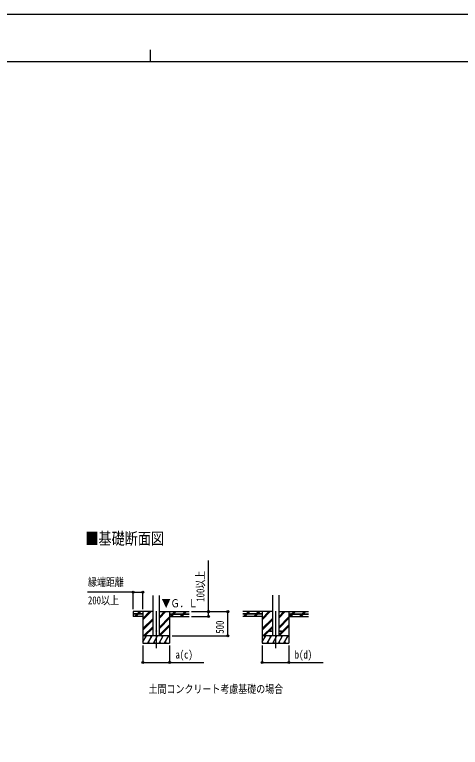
# Model space of a CAD drawing. Units: millimetres, scale not verified. Extents: x -21025 to 21025, y -14850 to 14850.
# Drawn here: x -2816 to 6364, y -249 to 14850 of the extents above; entities that cross this region are included whole.
import ezdxf
from ezdxf.enums import TextEntityAlignment as Align

# ---------------------------------------------------------------- set-up
doc = ezdxf.new("R2010")
doc.units = ezdxf.units.MM
doc.header["$LTSCALE"] = 60
for name, color, linetype in [('0-2_USER1', 3, 'Continuous'), ('0-4_YKK_12', 2, 'Continuous'), ('0-5_YKK_13', 4, 'Continuous'), ('0-6_YKK_A1', 4, 'Continuous'), ('0-7_YKK_D', 6, 'Continuous'), ('0-8_YKK_ZWAK', 7, 'Continuous')]:
    doc.layers.add(name, color=color, linetype=linetype)
doc.styles.add('ＭＳ ゴシック', font='')
doc.styles.get('ＭＳ ゴシック').set_extended_font_data('MS Gothic')

msp = doc.modelspace()

# ---------------------------------------------------------------- linework, layer by layer
at = {"layer": '0-4_YKK_12'}
for p, q in [((100.63, 2557.01), (100.63, 1797.8)), ((2558.02, 2557.01), (2558.02, 1797.8))]:
    msp.add_line(p, q, dxfattribs=at)
at = {"layer": '0-5_YKK_13'}
for p, q in [((2438.22, 2152.3), (2438.22, 2143.3)), ((2438.22, 2152.3), (2493.02, 2152.3)), ((2438.22, 2143.3), (2493.02, 2143.3)), ((2623.02, 2152.3), (2677.82, 2152.3)), ((2623.02, 2143.3), (2677.82, 2143.3)), ((2677.82, 2152.3), (2677.82, 2143.3))]:
    msp.add_line(p, q, dxfattribs=at)
msp.add_circle((100.63, 2147.8), 5, dxfattribs=at)
at = {"layer": '0-6_YKK_A1'}
for p, q in [((35.63, 2047.8), (35.63, 2883.15)), ((165.63, 2047.8), (165.63, 2883.15)), ((2493.02, 2884.15), (2493.02, 2047.8)), ((2623.02, 2884.15), (2623.02, 2047.8)), ((35.63, 2547.8), (-374.37, 2547.8)), ((-374.37, 2547.8), (-374.37, 2447.8)), ((-174.37, 2500.3), (-374.37, 2500.3)), ((-174.37, 2495.3), (-374.37, 2495.3)), ((-174.37, 2447.8), (-374.37, 2447.8)), ((-346.5, 2449.21), (-300.4, 2495.3)), ((-333.76, 2447.8), (-286.26, 2495.3)), ((-319.62, 2447.8), (-272.12, 2495.3)), ((-295.4, 2500.3), (-247.9, 2547.8)), ((-281.26, 2500.3), (-233.76, 2547.8)), ((-267.12, 2500.3), (-219.62, 2547.8)), ((-174.37, 2547.8), (-174.37, 1897.8)), ((-174.37, 2380.92), (-7.49, 2547.8)), ((-174.37, 2395.06), (-21.63, 2547.8)), ((-174.37, 2409.21), (-35.77, 2547.8)), ((-174.37, 2500.3), (-174.37, 2495.3)), ((165.63, 2412.55), (300.88, 2547.8)), ((165.63, 2426.7), (286.74, 2547.8)), ((165.63, 2440.84), (272.6, 2547.8)), ((165.63, 2547.8), (775.63, 2547.8)), ((165.63, 2228.71), (375.63, 2438.71)), ((165.63, 2214.57), (375.63, 2424.56)), ((375.63, 2547.8), (375.63, 1897.8)), ((375.63, 2500.3), (775.63, 2500.3)), ((375.63, 2500.3), (375.63, 2495.3)), ((375.63, 2495.3), (775.63, 2495.3)), ((375.63, 2447.8), (775.63, 2447.8)), ((384.73, 2447.8), (432.23, 2495.3)), ((398.87, 2447.8), (446.37, 2495.3)), ((413.01, 2447.8), (460.51, 2495.3)), ((437.23, 2500.3), (484.73, 2547.8)), ((451.37, 2500.3), (498.87, 2547.8)), ((465.51, 2500.3), (513.01, 2547.8)), ((596.86, 2447.8), (644.36, 2495.3)), ((611, 2447.8), (658.5, 2495.3)), ((625.14, 2447.8), (672.65, 2495.3)), ((649.36, 2500.3), (696.86, 2547.8)), ((663.5, 2500.3), (711, 2547.8)), ((677.65, 2500.3), (725.15, 2547.8)), ((2493.02, 2547.8), (1883.02, 2547.8)), ((2283.02, 2500.3), (1883.02, 2500.3)), ((2283.02, 2495.3), (1883.02, 2495.3)), ((2283.02, 2447.8), (1883.02, 2447.8)), ((1897.35, 2447.8), (1944.85, 2495.3)), ((1911.49, 2447.8), (1959, 2495.3)), ((1925.64, 2447.8), (1973.14, 2495.3)), ((1949.85, 2500.3), (1997.35, 2547.8)), ((1964, 2500.3), (1965.66, 2501.97)), ((1968.85, 2505.16), (2011.5, 2547.8)), ((1978.14, 2500.3), (2025.64, 2547.8)), ((2110.89, 2449.21), (2156.99, 2495.3)), ((2123.63, 2447.8), (2171.13, 2495.3)), ((2137.77, 2447.8), (2185.27, 2495.3)), ((2161.99, 2500.3), (2209.49, 2547.8)), ((2176.13, 2500.3), (2223.63, 2547.8)), ((2190.27, 2500.3), (2237.77, 2547.8)), ((2283.02, 2547.8), (2283.02, 1897.8)), ((2283.02, 2380.92), (2449.9, 2547.8)), ((2283.02, 2395.06), (2435.76, 2547.8)), ((2283.02, 2409.21), (2421.62, 2547.8)), ((2283.02, 2500.3), (2283.02, 2495.3)), ((2623.02, 2412.55), (2758.27, 2547.8)), ((2623.02, 2426.7), (2744.13, 2547.8)), ((2623.02, 2440.84), (2729.99, 2547.8)), ((2623.02, 2547.8), (3233.02, 2547.8)), ((2623.02, 2228.71), (2833.02, 2438.71)), ((2623.02, 2214.57), (2833.02, 2424.56)), ((2833.02, 2547.8), (2833.02, 1897.8)), ((2833.02, 2500.3), (3233.02, 2500.3)), ((2833.02, 2500.3), (2833.02, 2495.3)), ((2833.02, 2495.3), (3233.02, 2495.3)), ((2833.02, 2447.8), (3233.02, 2447.8)), ((2842.12, 2447.8), (2889.62, 2495.3)), ((2856.26, 2447.8), (2903.76, 2495.3)), ((2870.4, 2447.8), (2917.9, 2495.3)), ((2894.62, 2500.3), (2942.12, 2547.8)), ((2908.76, 2500.3), (2956.26, 2547.8)), ((2922.9, 2500.3), (2970.4, 2547.8)), ((3054.25, 2447.8), (3101.75, 2495.3)), ((3068.39, 2447.8), (3115.89, 2495.3)), ((3082.53, 2447.8), (3130.03, 2495.3)), ((3106.75, 2500.3), (3154.25, 2547.8)), ((3120.89, 2500.3), (3168.39, 2547.8)), ((3135.03, 2500.3), (3182.53, 2547.8)), ((-174.37, 2197.08), (35.63, 2407.07)), ((-174.37, 2182.93), (35.63, 2392.93)), ((-174.37, 2168.79), (35.63, 2378.79)), ((165.63, 2200.42), (375.63, 2410.42)), ((165.63, 2066.58), (375.63, 2276.58)), ((2283.02, 2197.08), (2493.02, 2407.07)), ((2283.02, 2182.93), (2493.02, 2392.93)), ((2283.02, 2168.79), (2493.02, 2378.79)), ((2623.02, 2200.42), (2833.02, 2410.42)), ((2623.02, 2066.58), (2833.02, 2276.58)), ((-161.51, 2047.8), (35.63, 2244.94)), ((-147.37, 2047.8), (35.63, 2230.8)), ((-133.22, 2047.8), (35.63, 2216.66)), ((165.63, 2052.44), (375.63, 2262.43)), ((175.14, 2047.8), (375.63, 2248.29)), ((2295.88, 2047.8), (2493.02, 2244.94)), ((2310.02, 2047.8), (2493.02, 2230.8)), ((2324.16, 2047.8), (2493.02, 2216.66)), ((2623.02, 2052.44), (2833.02, 2262.43)), ((2632.53, 2047.8), (2833.02, 2248.29)), ((375.63, 2047.8), (-174.37, 2047.8)), ((-174.37, 1922.35), (-101.94, 2047.8)), ((-116.94, 2021.82), (-131.94, 2047.8)), ((-73.07, 1897.8), (13.53, 2047.8)), ((-1.47, 2021.82), (-16.47, 2047.8)), ((42.4, 1897.8), (129, 2047.8)), ((114, 2021.82), (99, 2047.8)), ((157.87, 1897.8), (244.47, 2047.8)), ((229.47, 2021.82), (214.47, 2047.8)), ((273.34, 1897.8), (359.94, 2047.8)), ((329.94, 2047.8), (329.94, 2047.8)), ((2833.02, 2047.8), (2283.02, 2047.8)), ((2283.02, 1922.35), (2355.45, 2047.8)), ((2340.45, 2021.82), (2325.45, 2047.8)), ((2384.32, 1897.8), (2470.92, 2047.8)), ((2455.92, 2021.82), (2440.92, 2047.8)), ((2499.79, 1897.8), (2586.39, 2047.8)), ((2571.39, 2021.82), (2556.39, 2047.8)), ((2615.26, 1897.8), (2701.86, 2047.8)), ((2686.86, 2021.82), (2671.86, 2047.8)), ((2730.73, 1897.8), (2817.33, 2047.8)), ((2802.33, 2021.82), (2787.33, 2047.8)), ((-174.37, 1897.8), (375.63, 1897.8)), ((-58.07, 1923.78), (-43.07, 1897.8)), ((57.4, 1923.78), (72.4, 1897.8)), ((172.87, 1923.78), (187.87, 1897.8)), ((288.34, 1923.78), (303.34, 1897.8)), ((2283.02, 1897.8), (2833.02, 1897.8)), ((2283.85, 1923.78), (2298.84, 1897.8)), ((2399.32, 1923.78), (2414.31, 1897.8)), ((2514.79, 1923.78), (2529.78, 1897.8)), ((2630.26, 1923.78), (2645.26, 1897.8)), ((2745.73, 1923.78), (2760.72, 1897.8))]:
    msp.add_line(p, q, dxfattribs=at)
for centre in [(-309.37, 2502.8), (-219.37, 2502.8), (420.63, 2502.8), (510.63, 2502.8), (600.63, 2502.8), (690.63, 2502.8), (1968.02, 2502.8), (2058.02, 2502.8), (2148.02, 2502.8), (2238.02, 2502.8), (2878.02, 2502.8), (2968.02, 2502.8), (3058.02, 2502.8), (3148.02, 2502.8)]:
    msp.add_circle(centre, 2.5, dxfattribs=at)
at = {"layer": '0-7_YKK_D'}
for p, q in [((-374.37, 2947.8), (-1318.53, 2947.8)), ((-374.37, 2597.8), (-374.37, 2948.8)), ((-374.37, 2947.8), (-174.37, 2947.8)), ((-174.37, 2597.8), (-174.37, 2948.8)), ((825.63, 2547.8), (1576.63, 2547.8)), ((825.63, 2547.8), (1176.63, 2547.8)), ((825.63, 2447.8), (1176.63, 2447.8)), ((1575.63, 2047.8), (1575.63, 2547.8)), ((425.63, 2047.8), (1576.63, 2047.8)), ((-174.37, 1847.8), (-174.37, 1496.8)), ((375.63, 1847.8), (375.63, 1496.8)), ((2283.02, 1847.8), (2283.02, 1496.8)), ((2833.02, 1847.8), (2833.02, 1496.8))]:
    msp.add_line(p, q, dxfattribs=at)
for points in [[(1175.63, 2447.8), (1175.63, 2547.8), (1175.63, 3601.8)], [(-174.37, 1497.8), (375.63, 1497.8), (1080.63, 1497.8)], [(2283.02, 1497.8), (2833.02, 1497.8), (3538.02, 1497.8)]]:
    msp.add_lwpolyline(points, dxfattribs=at)
for centre in [(-374.37, 2947.8), (-174.37, 2947.8), (1175.63, 2547.8), (1575.63, 2547.8), (1175.63, 2447.8), (1575.63, 2047.8), (-174.37, 1497.8), (375.63, 1497.8), (2283.02, 1497.8), (2833.02, 1497.8)]:
    msp.add_circle(centre, 21.25, dxfattribs=at)
at = {"layer": '0-8_YKK_ZWAK'}
for p, q in [((-24.9, 14125), (-24.9, 13875)), ((19475.1, 13875), (-19524.9, 13875))]:
    msp.add_line(p, q, dxfattribs=at)
msp.add_lwpolyline([(-21025, -14850), (21025, -14850), (21025, 14850), (-21025, 14850)], close=True, dxfattribs=at)

# ---------------------------------------------------------------- texts
at = {"layer": '0-2_USER1', "style": 'ＭＳ ゴシック', "width": 0.8}
for s, height, p in [('■基礎断面図', 247.1, (-1357.88, 3856.77)), ('土間コンクリート考慮基礎の場合', 165, (-57.87, 820.13))]:
    msp.add_text(s, height=height, dxfattribs=at).set_placement(p, align=Align.BOTTOM_LEFT)
at = {"layer": '0-6_YKK_A1', "style": 'ＭＳ ゴシック', "width": 0.8}
msp.add_text('▼Ｇ．Ｌ', height=165, dxfattribs=at).set_placement((211.63, 2586.37), align=Align.BOTTOM_LEFT)
at = {"layer": '0-7_YKK_D', "style": 'ＭＳ ゴシック', "width": 0.8}
for s, p in [('100以上', (1141.63, 2751.8)), ('500', (1541.63, 2093.8))]:
    msp.add_text(s, height=165, rotation=90, dxfattribs=at).set_placement(p, align=Align.BOTTOM_LEFT)
for s, p in [('縁端距離', (-1306.51, 3023.8)), ('200以上', (-1306.51, 2648.8)), ('a(c)', (494.63, 1531.8)), ('b(d)', (2952.02, 1531.8))]:
    msp.add_text(s, height=165, dxfattribs=at).set_placement(p, align=Align.BOTTOM_LEFT)

doc.saveas('drawing.dxf')
